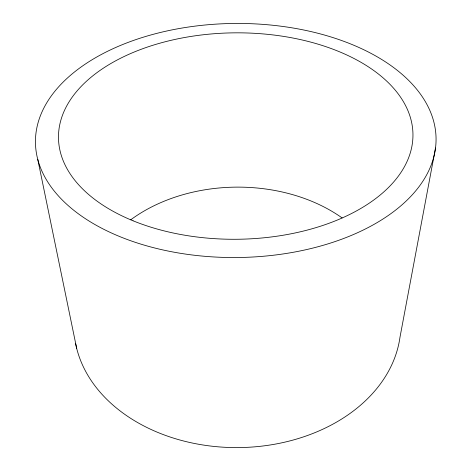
<?xml version="1.0" encoding="UTF-8"?>
<svg xmlns="http://www.w3.org/2000/svg" width="471" height="471" viewBox="0 0 471 471"><rect width="100%" height="100%" fill="white"/><g stroke="black" fill="none" stroke-linecap="round" stroke-linejoin="round"><path stroke-width="0.71" d="M435.516 147.976A200.31 117.038 -0.5 0 1 123.078 237.908A200.31 117.038 -0.5 0 1 148.665 35.59A200.31 117.038 -0.5 0 1 435.516 147.976L399.979 337.254A163.508 122.484 -0.5 0 1 240.599 447.562A163.508 122.484 -0.5 0 1 75.554 343.306M37.757 159.357L76.655 348.287M130.744 219.786A149.384 108.189 -0.5 0 1 342.105 217.926M133.093 220.805A177.249 103.22 -0.5 0 0 412.178 144.715A177.249 103.22 -0.5 0 0 161.877 42.643A177.249 103.22 -0.5 0 0 133.093 220.805"/></g></svg>
